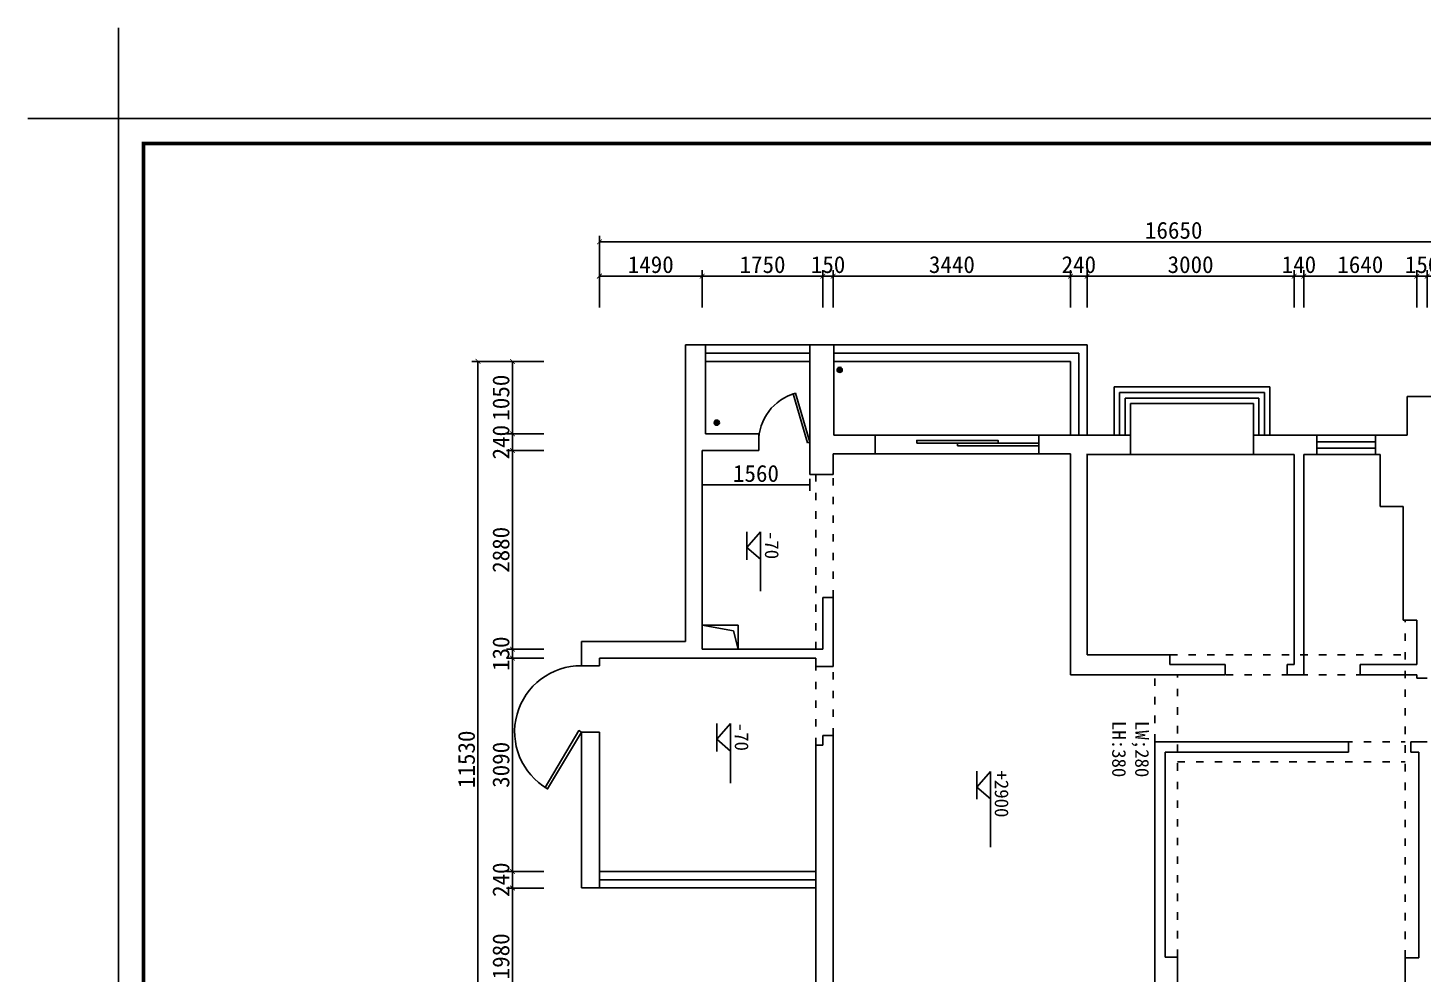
# Model space of a CAD drawing. Header units: millimetres. Extents: x 37084 to 115666, y -52331 to -28581.
# Drawn here: x 37084 to 57307, y -42291 to -28581 of the extents above; entities that cross this region are included whole.
import ezdxf

# ---------------------------------------------------------------- set-up
doc = ezdxf.new("R2010")
doc.units = ezdxf.units.MM
doc.linetypes.add('ACAD_ISO03W100', pattern=[30, 12, -18])
doc.layers.add('0-01图框模板说明', color=2, linetype='Continuous')
doc.layers.add('0-02图框细线', color=136, linetype='Continuous')
doc.layers.add('Z not print', color=8, linetype='Continuous', plot=False)
doc.styles.get("Standard").update_dxf_attribs({"font": ''})
doc.styles.get('Standard').set_extended_font_data('SimSun')
doc.dimstyles.new('ISO-25', dxfattribs={"dimscale": 70, "dimtxt": 3.5, "dimasz": 1, "dimexe": 1.25, "dimexo": 0.625, "dimtad": 1, "dimdec": 0, "dimtxsty": 'Standard', "dimblk": 'ARCHTICK', "dimcen": 2.5, "dimclrd": 3, "dimclre": 3, "dimclrt": 2, "dimadec": 0, "dimazin": 0, "dimtfac": 1, "dimtdec": 0, "dimtix": 1, "dimtmove": 2, "dimatfit": 3, "dimfxl": 0, "dimarcsym": 0})

# ---------------------------------------------------------------- blocks, each defined once
blk = doc.blocks.new('_ArchTick')
at = {"color": 0, "linetype": 'ByBlock', "const_width": 0.15}
blk.add_lwpolyline([(-0.5, -0.5), (0.5, 0.5)], dxfattribs=at)
blk = doc.blocks.new('*D11')
at = {"color": 3, "lineweight": -2}
for p, q in [((44564, -33414), (44021, -33414)), ((44108, -33414), (44108, -34464)), ((44564, -34464), (44021, -34464))]:
    blk.add_line(p, q, dxfattribs=at)
at = {"layer": 'Defpoints', "color": 0}
for p in [(44608, -33414), (44108, -34464), (44608, -34464)]:
    blk.add_point(p, dxfattribs=at)
at = {"color": 3, "lineweight": -2, "xscale": 70, "yscale": 70, "zscale": 70}
for p, rotation in [((44108, -33414), 90), ((44108, -34464), 270)]:
    blk.add_blockref('_ArchTick', p, dxfattribs=dict(at, rotation=rotation))
at = {"color": 2, "insert": (43942, -33939), "char_height": 245, "attachment_point": 5, "rotation": 90}
blk.add_mtext('1050', dxfattribs=at)
blk = doc.blocks.new('*D12')
at = {"color": 3, "lineweight": -2}
for p, q in [((44564, -34464), (44021, -34464)), ((44108, -34464), (44108, -34394)), ((44108, -34464), (44108, -34704)), ((44564, -34704), (44021, -34704)), ((44108, -34704), (44108, -34774))]:
    blk.add_line(p, q, dxfattribs=at)
at = {"layer": 'Defpoints', "color": 0}
for p in [(44608, -34464), (44108, -34704), (44608, -34704)]:
    blk.add_point(p, dxfattribs=at)
at = {"color": 3, "lineweight": -2, "xscale": 70, "yscale": 70, "zscale": 70}
for p, rotation in [((44108, -34464), 270), ((44108, -34704), 90)]:
    blk.add_blockref('_ArchTick', p, dxfattribs=dict(at, rotation=rotation))
at = {"color": 2, "insert": (43942, -34584), "char_height": 245, "attachment_point": 5, "rotation": 90}
blk.add_mtext('240', dxfattribs=at)
blk = doc.blocks.new('*D13')
at = {"color": 3, "lineweight": -2}
for p, q in [((44564, -34704), (44021, -34704)), ((44108, -34704), (44108, -37584)), ((44564, -37584), (44021, -37584))]:
    blk.add_line(p, q, dxfattribs=at)
at = {"layer": 'Defpoints', "color": 0}
for p in [(44608, -34704), (44108, -37584), (44608, -37584)]:
    blk.add_point(p, dxfattribs=at)
at = {"color": 3, "lineweight": -2, "xscale": 70, "yscale": 70, "zscale": 70}
for p, rotation in [((44108, -34704), 90), ((44108, -37584), 270)]:
    blk.add_blockref('_ArchTick', p, dxfattribs=dict(at, rotation=rotation))
at = {"color": 2, "insert": (43942, -36144), "char_height": 245, "attachment_point": 5, "rotation": 90}
blk.add_mtext('2880', dxfattribs=at)
blk = doc.blocks.new('*D14')
at = {"color": 3, "lineweight": -2}
for p, q in [((44564, -37584), (44021, -37584)), ((44108, -37584), (44108, -37514)), ((44108, -37584), (44108, -37714)), ((44564, -37714), (44021, -37714)), ((44108, -37714), (44108, -37784))]:
    blk.add_line(p, q, dxfattribs=at)
at = {"layer": 'Defpoints', "color": 0}
for p in [(44608, -37584), (44108, -37714), (44608, -37714)]:
    blk.add_point(p, dxfattribs=at)
at = {"color": 3, "lineweight": -2, "xscale": 70, "yscale": 70, "zscale": 70}
for p, rotation in [((44108, -37584), 270), ((44108, -37714), 90)]:
    blk.add_blockref('_ArchTick', p, dxfattribs=dict(at, rotation=rotation))
at = {"color": 2, "insert": (43942, -37649), "char_height": 245, "attachment_point": 5, "rotation": 90}
blk.add_mtext('130', dxfattribs=at)
blk = doc.blocks.new('*D15')
at = {"color": 3, "lineweight": -2}
for p, q in [((44564, -37714), (44021, -37714)), ((44108, -37714), (44108, -40804)), ((44564, -40804), (44021, -40804))]:
    blk.add_line(p, q, dxfattribs=at)
at = {"layer": 'Defpoints', "color": 0}
for p in [(44608, -37714), (44108, -40804), (44608, -40804)]:
    blk.add_point(p, dxfattribs=at)
at = {"color": 3, "lineweight": -2, "xscale": 70, "yscale": 70, "zscale": 70}
for p, rotation in [((44108, -37714), 90), ((44108, -40804), 270)]:
    blk.add_blockref('_ArchTick', p, dxfattribs=dict(at, rotation=rotation))
at = {"color": 2, "insert": (43942, -39259), "char_height": 245, "attachment_point": 5, "rotation": 90}
blk.add_mtext('3090', dxfattribs=at)
blk = doc.blocks.new('*D16')
at = {"color": 3, "lineweight": -2}
for p, q in [((44564, -40804), (44021, -40804)), ((44108, -40804), (44108, -40734)), ((44108, -40804), (44108, -41044)), ((44564, -41044), (44021, -41044)), ((44108, -41044), (44108, -41114))]:
    blk.add_line(p, q, dxfattribs=at)
at = {"layer": 'Defpoints', "color": 0}
for p in [(44608, -40804), (44108, -41044), (44608, -41044)]:
    blk.add_point(p, dxfattribs=at)
at = {"color": 3, "lineweight": -2, "xscale": 70, "yscale": 70, "zscale": 70}
for p, rotation in [((44108, -40804), 270), ((44108, -41044), 90)]:
    blk.add_blockref('_ArchTick', p, dxfattribs=dict(at, rotation=rotation))
at = {"color": 2, "insert": (43942, -40924), "char_height": 245, "attachment_point": 5, "rotation": 90}
blk.add_mtext('240', dxfattribs=at)
blk = doc.blocks.new('*D17')
at = {"color": 3, "lineweight": -2}
for p, q in [((44564, -41044), (44021, -41044)), ((44108, -41044), (44108, -43024)), ((44564, -43024), (44021, -43024))]:
    blk.add_line(p, q, dxfattribs=at)
at = {"layer": 'Defpoints', "color": 0}
for p in [(44608, -41044), (44108, -43024), (44608, -43024)]:
    blk.add_point(p, dxfattribs=at)
at = {"color": 3, "lineweight": -2, "xscale": 70, "yscale": 70, "zscale": 70}
for p, rotation in [((44108, -41044), 90), ((44108, -43024), 270)]:
    blk.add_blockref('_ArchTick', p, dxfattribs=dict(at, rotation=rotation))
at = {"color": 2, "insert": (43942, -42034), "char_height": 245, "attachment_point": 5, "rotation": 90}
blk.add_mtext('1980', dxfattribs=at)
blk = doc.blocks.new('*D20')
at = {"color": 3, "lineweight": -2}
for p, q in [((44564, -33414), (43521, -33414)), ((43608, -44944), (43608, -33414)), ((44564, -44944), (43521, -44944))]:
    blk.add_line(p, q, dxfattribs=at)
at = {"layer": 'Defpoints', "color": 0}
for p in [(43608, -33414), (44608, -33414), (44608, -44944)]:
    blk.add_point(p, dxfattribs=at)
at = {"color": 3, "lineweight": -2, "xscale": 70, "yscale": 70, "zscale": 70}
for p, rotation in [((43608, -33414), 90), ((43608, -44944), 270)]:
    blk.add_blockref('_ArchTick', p, dxfattribs=dict(at, rotation=rotation))
at = {"color": 2, "insert": (43442, -39179), "char_height": 245, "attachment_point": 5, "rotation": 90}
blk.add_mtext('11530', dxfattribs=at)
blk = doc.blocks.new('*D21')
at = {"color": 3, "lineweight": -2}
for p, q in [((45367, -32632), (45367, -32091)), ((46857, -32632), (46857, -32091)), ((45367, -32178), (46857, -32178))]:
    blk.add_line(p, q, dxfattribs=at)
at = {"layer": 'Defpoints', "color": 0}
for p in [(46857, -32178), (45367, -32676), (46857, -32676)]:
    blk.add_point(p, dxfattribs=at)
at = {"color": 3, "lineweight": -2, "xscale": 70, "yscale": 70, "zscale": 70, "rotation": 180}
blk.add_blockref('_ArchTick', (45367, -32178), dxfattribs=at)
at = {"color": 3, "lineweight": -2, "xscale": 70, "yscale": 70, "zscale": 70}
blk.add_blockref('_ArchTick', (46857, -32178), dxfattribs=at)
at = {"color": 2, "insert": (46112, -32012), "char_height": 245, "attachment_point": 5}
blk.add_mtext('1490', dxfattribs=at)
blk = doc.blocks.new('*D22')
at = {"color": 3, "lineweight": -2}
for p, q in [((46857, -32632), (46857, -32091)), ((48607, -32632), (48607, -32091)), ((46857, -32178), (48607, -32178))]:
    blk.add_line(p, q, dxfattribs=at)
at = {"layer": 'Defpoints', "color": 0}
for p in [(48607, -32178), (46857, -32676), (48607, -32676)]:
    blk.add_point(p, dxfattribs=at)
at = {"color": 3, "lineweight": -2, "xscale": 70, "yscale": 70, "zscale": 70, "rotation": 180}
blk.add_blockref('_ArchTick', (46857, -32178), dxfattribs=at)
at = {"color": 3, "lineweight": -2, "xscale": 70, "yscale": 70, "zscale": 70}
blk.add_blockref('_ArchTick', (48607, -32178), dxfattribs=at)
at = {"color": 2, "insert": (47732, -32012), "char_height": 245, "attachment_point": 5}
blk.add_mtext('1750', dxfattribs=at)
blk = doc.blocks.new('*D23')
at = {"color": 3, "lineweight": -2}
for p, q in [((48607, -32632), (48607, -32091)), ((48757, -32632), (48757, -32091)), ((48607, -32178), (48537, -32178)), ((48607, -32178), (48757, -32178)), ((48757, -32178), (48827, -32178))]:
    blk.add_line(p, q, dxfattribs=at)
at = {"layer": 'Defpoints', "color": 0}
for p in [(48757, -32178), (48607, -32676), (48757, -32676)]:
    blk.add_point(p, dxfattribs=at)
at = {"color": 3, "lineweight": -2, "xscale": 70, "yscale": 70, "zscale": 70}
blk.add_blockref('_ArchTick', (48607, -32178), dxfattribs=at)
at = {"color": 3, "lineweight": -2, "xscale": 70, "yscale": 70, "zscale": 70, "rotation": 180}
blk.add_blockref('_ArchTick', (48757, -32178), dxfattribs=at)
at = {"color": 2, "insert": (48682, -32012), "char_height": 245, "attachment_point": 5}
blk.add_mtext('150', dxfattribs=at)
blk = doc.blocks.new('*D24')
at = {"color": 3, "lineweight": -2}
for p, q in [((48757, -32632), (48757, -32091)), ((52197, -32632), (52197, -32091)), ((48757, -32178), (52197, -32178))]:
    blk.add_line(p, q, dxfattribs=at)
at = {"layer": 'Defpoints', "color": 0}
for p in [(52197, -32178), (48757, -32676), (52197, -32676)]:
    blk.add_point(p, dxfattribs=at)
at = {"color": 3, "lineweight": -2, "xscale": 70, "yscale": 70, "zscale": 70, "rotation": 180}
blk.add_blockref('_ArchTick', (48757, -32178), dxfattribs=at)
at = {"color": 3, "lineweight": -2, "xscale": 70, "yscale": 70, "zscale": 70}
blk.add_blockref('_ArchTick', (52197, -32178), dxfattribs=at)
at = {"color": 2, "insert": (50477, -32012), "char_height": 245, "attachment_point": 5}
blk.add_mtext('3440', dxfattribs=at)
blk = doc.blocks.new('*D25')
at = {"color": 3, "lineweight": -2}
for p, q in [((52197, -32632), (52197, -32091)), ((52437, -32632), (52437, -32091)), ((52197, -32178), (52127, -32178)), ((52197, -32178), (52437, -32178)), ((52437, -32178), (52507, -32178))]:
    blk.add_line(p, q, dxfattribs=at)
at = {"layer": 'Defpoints', "color": 0}
for p in [(52437, -32178), (52197, -32676), (52437, -32676)]:
    blk.add_point(p, dxfattribs=at)
at = {"color": 3, "lineweight": -2, "xscale": 70, "yscale": 70, "zscale": 70}
blk.add_blockref('_ArchTick', (52197, -32178), dxfattribs=at)
at = {"color": 3, "lineweight": -2, "xscale": 70, "yscale": 70, "zscale": 70, "rotation": 180}
blk.add_blockref('_ArchTick', (52437, -32178), dxfattribs=at)
at = {"color": 2, "insert": (52317, -32012), "char_height": 245, "attachment_point": 5}
blk.add_mtext('240', dxfattribs=at)
blk = doc.blocks.new('*D26')
at = {"color": 3, "lineweight": -2}
for p, q in [((52437, -32632), (52437, -32091)), ((55437, -32632), (55437, -32091)), ((52437, -32178), (55437, -32178))]:
    blk.add_line(p, q, dxfattribs=at)
at = {"layer": 'Defpoints', "color": 0}
for p in [(55437, -32178), (52437, -32676), (55437, -32676)]:
    blk.add_point(p, dxfattribs=at)
at = {"color": 3, "lineweight": -2, "xscale": 70, "yscale": 70, "zscale": 70, "rotation": 180}
blk.add_blockref('_ArchTick', (52437, -32178), dxfattribs=at)
at = {"color": 3, "lineweight": -2, "xscale": 70, "yscale": 70, "zscale": 70}
blk.add_blockref('_ArchTick', (55437, -32178), dxfattribs=at)
at = {"color": 2, "insert": (53937, -32012), "char_height": 245, "attachment_point": 5}
blk.add_mtext('3000', dxfattribs=at)
blk = doc.blocks.new('*D27')
at = {"color": 3, "lineweight": -2}
for p, q in [((55437, -32632), (55437, -32091)), ((55577, -32632), (55577, -32091)), ((55437, -32178), (55367, -32178)), ((55437, -32178), (55577, -32178)), ((55577, -32178), (55647, -32178))]:
    blk.add_line(p, q, dxfattribs=at)
at = {"layer": 'Defpoints', "color": 0}
for p in [(55577, -32178), (55437, -32676), (55577, -32676)]:
    blk.add_point(p, dxfattribs=at)
at = {"color": 3, "lineweight": -2, "xscale": 70, "yscale": 70, "zscale": 70}
blk.add_blockref('_ArchTick', (55437, -32178), dxfattribs=at)
at = {"color": 3, "lineweight": -2, "xscale": 70, "yscale": 70, "zscale": 70, "rotation": 180}
blk.add_blockref('_ArchTick', (55577, -32178), dxfattribs=at)
at = {"color": 2, "insert": (55507, -32012), "char_height": 245, "attachment_point": 5}
blk.add_mtext('140', dxfattribs=at)
blk = doc.blocks.new('*D28')
at = {"color": 3, "lineweight": -2}
for p, q in [((55577, -32632), (55577, -32091)), ((57217, -32632), (57217, -32091)), ((55577, -32178), (57217, -32178))]:
    blk.add_line(p, q, dxfattribs=at)
at = {"layer": 'Defpoints', "color": 0}
for p in [(57217, -32178), (55577, -32676), (57217, -32676)]:
    blk.add_point(p, dxfattribs=at)
at = {"color": 3, "lineweight": -2, "xscale": 70, "yscale": 70, "zscale": 70, "rotation": 180}
blk.add_blockref('_ArchTick', (55577, -32178), dxfattribs=at)
at = {"color": 3, "lineweight": -2, "xscale": 70, "yscale": 70, "zscale": 70}
blk.add_blockref('_ArchTick', (57217, -32178), dxfattribs=at)
at = {"color": 2, "insert": (56397, -32012), "char_height": 245, "attachment_point": 5}
blk.add_mtext('1640', dxfattribs=at)
blk = doc.blocks.new('*D29')
at = {"color": 3, "lineweight": -2}
for p, q in [((57217, -32632), (57217, -32091)), ((57367, -32632), (57367, -32091)), ((57217, -32178), (57147, -32178)), ((57217, -32178), (57367, -32178)), ((57367, -32178), (57437, -32178))]:
    blk.add_line(p, q, dxfattribs=at)
at = {"layer": 'Defpoints', "color": 0}
for p in [(57367, -32178), (57217, -32676), (57367, -32676)]:
    blk.add_point(p, dxfattribs=at)
at = {"color": 3, "lineweight": -2, "xscale": 70, "yscale": 70, "zscale": 70}
blk.add_blockref('_ArchTick', (57217, -32178), dxfattribs=at)
at = {"color": 3, "lineweight": -2, "xscale": 70, "yscale": 70, "zscale": 70, "rotation": 180}
blk.add_blockref('_ArchTick', (57367, -32178), dxfattribs=at)
at = {"color": 2, "insert": (57292, -32012), "char_height": 245, "attachment_point": 5}
blk.add_mtext('150', dxfattribs=at)
blk = doc.blocks.new('*D33')
at = {"color": 3, "lineweight": -2}
for p, q in [((45367, -32632), (45367, -31594)), ((62017, -31681), (45367, -31681)), ((62017, -32632), (62017, -31594))]:
    blk.add_line(p, q, dxfattribs=at)
at = {"layer": 'Defpoints', "color": 0}
for p in [(45367, -31681), (45367, -32676), (62017, -32676)]:
    blk.add_point(p, dxfattribs=at)
at = {"color": 3, "lineweight": -2, "xscale": 70, "yscale": 70, "zscale": 70, "rotation": 180}
blk.add_blockref('_ArchTick', (45367, -31681), dxfattribs=at)
at = {"color": 3, "lineweight": -2, "xscale": 70, "yscale": 70, "zscale": 70}
blk.add_blockref('_ArchTick', (62017, -31681), dxfattribs=at)
at = {"color": 2, "insert": (53692, -31515), "char_height": 245, "attachment_point": 5}
blk.add_mtext('16650', dxfattribs=at)
blk = doc.blocks.new('*D103')
at = {"color": 3, "lineweight": -2}
for p, q in [((46857, -35116), (46857, -35291)), ((48417, -35116), (48417, -35291)), ((46857, -35204), (48417, -35204))]:
    blk.add_line(p, q, dxfattribs=at)
at = {"layer": 'Defpoints', "color": 0}
for p in [(46857, -34933), (48417, -34933), (48417, -35204)]:
    blk.add_point(p, dxfattribs=at)
at = {"color": 2, "insert": (47637, -35038), "char_height": 245, "attachment_point": 5}
blk.add_mtext('1560', dxfattribs=at)
blk = doc.blocks.new('ARCHTICK')

msp = doc.modelspace()

# ---------------------------------------------------------------- hatches: boundary and pattern name
h = msp.add_hatch()
h.set_pattern_fill('SACNCR', color=6, scale=10, angle=-90, style=0)
h.set_pattern_definition([(315, (45314.288, -28114.983), (16.83798, 16.83798), []), (315, (45314.288, -28131.82), (16.83798, 16.83798), [0, -23.8125])])
h.paths.add_polyline_path([(48850.6, -33498.9, 1), (48850.6, -33573.9, 1)])
h = msp.add_hatch()
h.set_pattern_fill('SACNCR', color=6, scale=10, angle=-90, style=0)
h.set_pattern_definition([(315, (43533.064, -28879.86), (16.83798, 16.83798), []), (315, (43533.064, -28896.697), (16.83798, 16.83798), [0, -23.8125])])
h.paths.add_polyline_path([(47069.4, -34263.8, 1), (47069.4, -34338.8, 1)])

# ---------------------------------------------------------------- linework, layer by layer
for p, q in [((46616.9, -37473.9), (46616.9, -33173.9)), ((46616.9, -33173.9), (46906.9, -33173.9)), ((46906.9, -34463.9), (46906.9, -33173.9)), ((48416.9, -35053.9), (48416.9, -33173.9)), ((48766.9, -33173.9), (48416.9, -33173.9)), ((48766.9, -34483.9), (48766.9, -33173.9)), ((57076.9, -33923.9), (58376.9, -33923.9)), ((57076.9, -34483.9), (57076.9, -33923.9)), ((47676.9, -34463.9), (46906.9, -34463.9)), ((47676.9, -34703.9), (47676.9, -34463.9)), ((49366.9, -34483.9), (48766.9, -34483.9)), ((49366.9, -34753.9), (49366.9, -34483.9)), ((51736.9, -34753.9), (51736.9, -34483.9)), ((51736.9, -34483.9), (53066.9, -34483.9)), ((53066.9, -34483.9), (53066.9, -34763.9)), ((54846.9, -34483.9), (55766.9, -34483.9)), ((54846.9, -34483.9), (54846.9, -34763.9)), ((55766.9, -34763.9), (55766.9, -34483.9)), ((56616.9, -34483.9), (57076.9, -34483.9)), ((56616.9, -34763.9), (56616.9, -34483.9)), ((46856.9, -37583.9), (46856.9, -34703.9)), ((46856.9, -34703.9), (47676.9, -34703.9)), ((48756.9, -35053.9), (48756.9, -34753.9)), ((48756.9, -34753.9), (49366.9, -34753.9)), ((51736.9, -34753.9), (52196.9, -34753.9)), ((52196.9, -34753.9), (52196.9, -37953.9)), ((52436.9, -34753.9), (52436.9, -37663.9)), ((52436.9, -34763.9), (53066.9, -34763.9)), ((54846.9, -34763.9), (55436.9, -34763.9)), ((55436.9, -37803.9), (55436.9, -34763.9)), ((55576.9, -37953.9), (55576.9, -34763.9)), ((55796.9, -34763.9), (55576.9, -34763.9)), ((56686.9, -34763.9), (56616.9, -34763.9)), ((56686.9, -35513.9), (56686.9, -34763.9)), ((48756.9, -35053.9), (48416.9, -35053.9)), ((57016.9, -35513.9), (56686.9, -35513.9)), ((57016.9, -37163.9), (57016.9, -35513.9)), ((48756.9, -36833.9), (48606.9, -36833.9)), ((48606.9, -36833.9), (48606.9, -37583.9)), ((48756.9, -37833.9), (48756.9, -36833.9)), ((57216.9, -37163.9), (57016.9, -37163.9)), ((57216.9, -37803.9), (57216.9, -37163.9)), ((47376.9, -37233.9), (46856.9, -37233.9)), ((47376.9, -37583.9), (47376.9, -37233.9)), ((47376.9, -37583.9), (47376.9, -37323.6)), ((45106.9, -37473.9), (46616.9, -37473.9)), ((45106.9, -37823.9), (45106.9, -37473.9)), ((48606.9, -37583.9), (46856.9, -37583.9)), ((45366.9, -37823.9), (45366.9, -37713.9)), ((45366.9, -37713.9), (48506.9, -37713.9)), ((48506.9, -37713.9), (48506.9, -37833.9)), ((53636.9, -37663.9), (52436.9, -37663.9)), ((53636.9, -37803.9), (53636.9, -37663.9)), ((54436.9, -37803.9), (53636.9, -37803.9)), ((54436.9, -37953.9), (54436.9, -37803.9)), ((55336.9, -37953.9), (55336.9, -37803.9)), ((55336.9, -37803.9), (55436.9, -37803.9)), ((56396.9, -37953.9), (56396.9, -37803.9)), ((56396.9, -37803.9), (57216.9, -37803.9)), ((45366.9, -37823.9), (45106.9, -37823.9)), ((48506.9, -37833.9), (48756.9, -37833.9)), ((52196.9, -37953.9), (54436.9, -37953.9)), ((55336.9, -37953.9), (55576.9, -37953.9)), ((56396.9, -37953.9), (57216.9, -37953.9)), ((57216.9, -38003.9), (57216.9, -37953.9)), ((57216.9, -38003.9), (57366.9, -38003.9)), ((45366.9, -38783.9), (45106.9, -38783.9)), ((45106.9, -38783.9), (45106.9, -41043.9)), ((45366.9, -38783.9), (45366.9, -41043.9)), ((48606.9, -38973.9), (48506.9, -38973.9)), ((48506.9, -38973.9), (48506.9, -43403.9)), ((48606.9, -38833.9), (48756.9, -38833.9)), ((48606.9, -38833.9), (48606.9, -38973.9)), ((48756.9, -43023.9), (48756.9, -38833.9)), ((53416.9, -43023.9), (53416.9, -38923.9)), ((53416.9, -38923.9), (56226.9, -38923.9)), ((56226.9, -38923.9), (56226.9, -39073.9)), ((57126.9, -38923.9), (57126.9, -39073.9)), ((57126.9, -38923.9), (57366.9, -38923.9)), ((56226.9, -39073.9), (53566.9, -39073.9)), ((53566.9, -39073.9), (53566.9, -42043.9)), ((57126.9, -39073.9), (57246.9, -39073.9)), ((57246.9, -39073.9), (57246.9, -42053.9)), ((45366.9, -41043.9), (45106.9, -41043.9)), ((53566.9, -42043.9), (53746.9, -42043.9)), ((53746.9, -42043.9), (53746.9, -43033.9)), ((57246.9, -42053.9), (57046.9, -42053.9)), ((57046.9, -42053.9), (57046.9, -43833.9))]:
    msp.add_line(p, q)
at = {"color": 251}
for p, q in [((48416.9, -33173.9), (46906.9, -33173.9)), ((48766.9, -33173.9), (52436.9, -33173.9)), ((52436.9, -34483.9), (52436.9, -33173.9)), ((46906.9, -33413.9), (48416.9, -33413.9)), ((48766.9, -33413.9), (52196.9, -33413.9)), ((52196.9, -34483.9), (52196.9, -33413.9)), ((52826.9, -34483.9), (52826.9, -33783.9)), ((52826.9, -33783.9), (55086.9, -33783.9)), ((55086.9, -33783.9), (55086.9, -34483.9)), ((53066.9, -34483.9), (53066.9, -34023.9)), ((53066.9, -34023.9), (54846.9, -34023.9)), ((54846.9, -34023.9), (54846.9, -34483.9)), ((56616.9, -34483.9), (55766.9, -34483.9)), ((54846.9, -34763.9), (53066.9, -34763.9)), ((56616.9, -34763.9), (55766.9, -34763.9)), ((47311.4, -37318.2), (46856.9, -37233.9)), ((47376.9, -37583.9), (47311.4, -37318.2)), ((48506.9, -40803.9), (45366.9, -40803.9)), ((48506.9, -41043.9), (45366.9, -41043.9))]:
    msp.add_line(p, q, dxfattribs=at)
at = {"color": 3}
for p, q in [((46906.9, -33293.9), (48416.9, -33293.9)), ((48766.9, -33293.9), (52316.9, -33293.9)), ((52316.9, -34483.9), (52316.9, -33293.9)), ((47505.5, -35882.4), (47505.5, -36287.5)), ((47704.3, -35883.3), (47505.5, -36110.2)), ((47704.3, -35883.3), (47704.3, -36743.9)), ((47505.5, -36110.2), (47704.3, -36280.1)), ((47068.5, -38661.7), (47068.5, -39066.8)), ((47267.4, -38662.6), (47068.5, -38889.5)), ((47267.4, -38662.6), (47267.4, -39523.2)), ((47068.5, -38889.5), (47267.4, -39059.4)), ((50836.5, -39352.9), (50836.5, -39758)), ((51035.3, -39353.9), (50836.5, -39580.8)), ((51035.3, -39353.9), (51035.3, -40453.4)), ((50836.5, -39580.8), (51035.3, -39750.6)), ((48506.9, -40923.9), (45366.9, -40923.9))]:
    msp.add_line(p, q, dxfattribs=at)
at = {"color": 4}
for p, q in [((52906.9, -34483.9), (52906.9, -33863.9)), ((52906.9, -33863.9), (55006.9, -33863.9)), ((52986.9, -34483.9), (52986.9, -33943.9)), ((52986.9, -33943.9), (54926.9, -33943.9)), ((54926.9, -33943.9), (54926.9, -34483.9)), ((55006.9, -33863.9), (55006.9, -34483.9)), ((56616.9, -34577.2), (55766.9, -34577.2)), ((56616.9, -34670.6), (55766.9, -34670.6))]:
    msp.add_line(p, q, dxfattribs=at)
at = {"color": 1, "linetype": 'ACAD_ISO03W100', "ltscale": 9}
for p, q in [((48506.9, -37583.9), (48506.9, -35053.9)), ((48756.9, -36833.9), (48756.9, -35053.9)), ((57046.9, -42053.9), (57046.9, -37163.9)), ((53636.9, -37663.9), (57046.9, -37663.9)), ((48506.9, -38973.9), (48506.9, -37833.9)), ((48756.9, -38833.9), (48756.9, -37833.9)), ((53416.9, -38923.9), (53416.9, -37953.9)), ((53636.9, -37953.9), (57046.9, -37953.9)), ((53746.9, -42043.9), (53746.9, -37953.9)), ((53746.9, -38923.9), (57046.9, -38923.9)), ((53746.9, -39213.9), (57046.9, -39213.9))]:
    msp.add_line(p, q, dxfattribs=at)
at = {"color": 2}
for points in [[(48383.3, -34593.7), (48416.9, -34583.9), (48208.7, -33873.8), (48175.1, -33883.6)], [(49966.9, -34598.9), (51146.9, -34598.9), (51146.9, -34558.9), (49966.9, -34558.9)], [(50556.9, -34638.9), (51736.9, -34638.9), (51736.9, -34598.9), (50556.9, -34598.9)], [(45106.9, -38783.9), (44615.5, -39608.6), (44579.4, -39587.1), (45070.8, -38762.4)]]:
    msp.add_lwpolyline(points, close=True, dxfattribs=at)
at = {"color": 1}
msp.add_lwpolyline([(49366.9, -34753.9), (51736.9, -34753.9), (51736.9, -34483.9), (49366.9, -34483.9)], close=True, dxfattribs=at)
at = {"color": 251}
for centre in [(48850.6, -33536.4), (47069.4, -34301.3)]:
    msp.add_circle(centre, 37.5, dxfattribs=at)
at = {"color": 8}
for centre, radius, start, end in [((48405.2, -34575.1), 728.4, 105.6517, 180.68832), ((45096.4, -38781), 957.2, 89.37146, 239.84299)]:
    msp.add_arc(centre, radius, start, end, dxfattribs=at)
at = {"layer": '0-01图框模板说明', "color": 2, "const_width": 52.2}
msp.add_lwpolyline([(68278.4, -30255.3), (68278.4, -50919.3), (38758.4, -50919.3), (38758.4, -30255.3)], close=True, dxfattribs=at)
at = {"layer": '0-02图框细线'}
msp.add_lwpolyline([(68638.4, -29895.3), (68638.4, -51279.3), (38398.4, -51279.3), (38398.4, -29895.3)], close=True, dxfattribs=at)
at = {"layer": 'Z not print', "color": 5}
msp.add_lwpolyline([(38398.4, -28581), (38398.4, -29895.3), (37084, -29895.3)], dxfattribs=at)

# ---------------------------------------------------------------- texts
at = {"color": 3, "char_height": 200, "attachment_point": 1, "rotation": 270}
for s, insert in [('-70', (47967.6, -35870.3)), ('-70', (47530.6, -38649.6)), ('{\\C3;+2900}', (51298.6, -39340.9))]:
    msp.add_mtext(s, dxfattribs=dict(at, insert=insert))
at = {"insert": (53333.7, -38623.5), "char_height": 200, "attachment_point": 1, "rotation": 270}
msp.add_mtext('{\\C3;LW;280\\PLH:380}', dxfattribs=at)

# ---------------------------------------------------------------- dimensions: what is measured, and where the dimension line sits
at = {"color": 251}
for base, p1, p2, picture, middle in [((45366.9, -31681.2), (62016.9, -32676.1), (45366.9, -32676.1), '*D33', (53691.9, -31514.9)), ((46856.9, -32178.3), (45366.9, -32676.1), (46856.9, -32676.1), '*D21', (46111.9, -32012.1)), ((48606.9, -32178.3), (46856.9, -32676.1), (48606.9, -32676.1), '*D22', (47731.9, -32012.1)), ((48756.9, -32178.3), (48606.9, -32676.1), (48756.9, -32676.1), '*D23', (48681.9, -32012.1)), ((52196.9, -32178.3), (48756.9, -32676.1), (52196.9, -32676.1), '*D24', (50476.9, -32012.1)), ((52436.9, -32178.3), (52196.9, -32676.1), (52436.9, -32676.1), '*D25', (52316.9, -32012.1)), ((55436.9, -32178.3), (52436.9, -32676.1), (55436.9, -32676.1), '*D26', (53936.9, -32012.1)), ((55576.9, -32178.3), (55436.9, -32676.1), (55576.9, -32676.1), '*D27', (55506.9, -32012.1)), ((57216.9, -32178.3), (55576.9, -32676.1), (57216.9, -32676.1), '*D28', (56396.9, -32012.1)), ((57366.9, -32178.3), (57216.9, -32676.1), (57366.9, -32676.1), '*D29', (57291.9, -32012.1))]:
    dim = msp.add_linear_dim(base=base, p1=p1, p2=p2, dimstyle='ISO-25', dxfattribs=at)
    dim.commit()
    dim.dimension.update_dxf_attribs({"geometry": picture, "text_midpoint": middle})
for base, p1, p2, picture, middle in [((43608.4, -33413.9), (44608.2, -44943.9), (44608.2, -33413.9), '*D20', (43442.1, -39178.9)), ((44108.3, -34463.9), (44608.2, -33413.9), (44608.2, -34463.9), '*D11', (43942, -33938.9)), ((44108.3, -34703.9), (44608.2, -34463.9), (44608.2, -34703.9), '*D12', (43942, -34583.9)), ((44108.3, -37583.9), (44608.2, -34703.9), (44608.2, -37583.9), '*D13', (43942, -36143.9)), ((44108.3, -37713.9), (44608.2, -37583.9), (44608.2, -37713.9), '*D14', (43942, -37648.9)), ((44108.3, -40803.9), (44608.2, -37713.9), (44608.2, -40803.9), '*D15', (43942, -39258.9)), ((44108.3, -41043.9), (44608.2, -40803.9), (44608.2, -41043.9), '*D16', (43942, -40923.9)), ((44108.3, -43023.9), (44608.2, -41043.9), (44608.2, -43023.9), '*D17', (43942, -42033.9))]:
    dim = msp.add_linear_dim(base=base, p1=p1, p2=p2, angle=270, dimstyle='ISO-25', dxfattribs=at)
    dim.commit()
    dim.dimension.update_dxf_attribs({"geometry": picture, "text_midpoint": middle})
at = {"color": 0}
dim = msp.add_linear_dim(base=(48416.9, -35203.9), p1=(46856.9, -34932.5), p2=(48416.9, -34932.5), dimstyle='ISO-25', override={"dimblk": 'ARCHTICK', "dimfxl": 1.25, "dimfxlon": 1}, dxfattribs=at)
dim.commit()
dim.dimension.update_dxf_attribs({"geometry": '*D103', "text_midpoint": (47636.9, -35037.6)})

doc.saveas('drawing.dxf')
